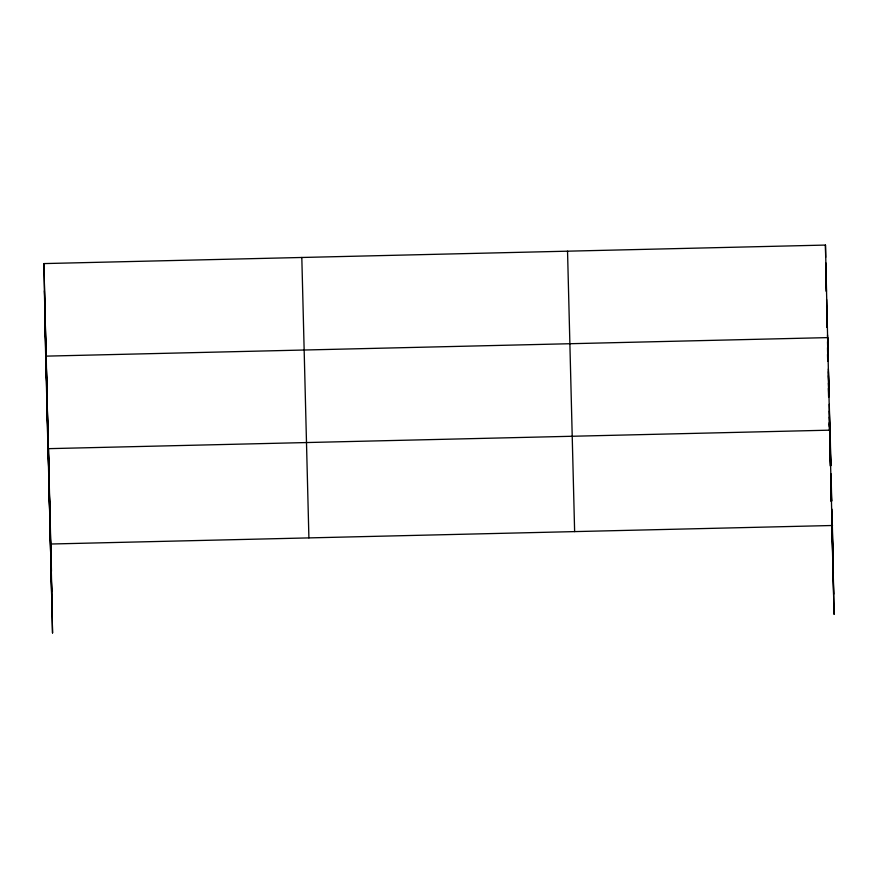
<?xml version="1.0" encoding="UTF-8"?>
<svg xmlns="http://www.w3.org/2000/svg" width="878" height="878" viewBox="0 0 878 878"><rect width="100%" height="100%" fill="white"/><g stroke="black" fill="none" stroke-linecap="round" stroke-linejoin="round"><path stroke-width="1.32" d="M43.9 263.587L52.548 632.928L43.9 263.587L825.452 245.072L834.1 614.413L831.861 525.878M830.138 430.154L48.575 448.658L50.134 537.588M50.99 544.009L832.553 525.494M825.935 272.334L826.417 291.386M826.626 299.552L827.306 326.77M827.515 334.935L828.173 360.792L827.8 337.613L46.238 356.128L47.796 445.047M828.371 368.958L829.062 396.176M829.271 404.341L829.929 430.198M830.16 439.724L830.818 465.592L830.16 431.515M831.027 473.758L831.718 500.998M831.927 509.174L833.024 552.756M826.637 306.29L827.153 326.704M827.526 341.674L828.009 360.726M828.382 375.696L828.898 396.11M829.282 411.08L829.765 430.132M830.138 445.102L830.654 465.516M831.038 480.486L831.554 500.921M831.894 514.541L833.376 573.104M826.999 327.253L826.659 313.644L826.889 327.209M827.515 347.666L827.855 361.275M828.404 383.049L828.755 396.658M829.271 417.072L829.611 430.681M830.16 452.455L830.511 466.064M831.027 486.478L831.4 501.448L831.038 481.693M831.916 521.883L833.749 594.066M827.526 354.405L827.702 361.209M828.382 388.427L828.591 396.593M829.282 423.811L829.458 430.615M830.138 457.833L830.347 465.998M831.038 493.216L831.246 501.382M567.539 251.185L574.629 531.607M301.812 257.474L308.902 537.896M44.372 290.848L51.462 571.271M44.734 311.196L51.824 591.618M45.096 332.158L52.186 612.581M828.393 371.657L828.832 397.01M829.282 422.461L829.348 426.532M825.452 245.072L825.671 257.342M825.77 262.796L826.264 291.32"/></g></svg>
